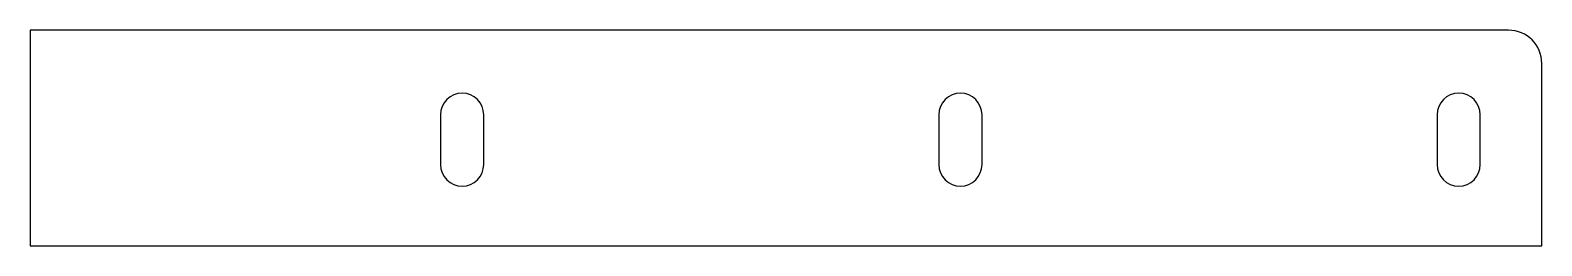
# Model space of a CAD drawing. Header units: millimetres. Extents: x 318 to 773, y 772 to 837.
import ezdxf

# ---------------------------------------------------------------- set-up
doc = ezdxf.new("R2010")
doc.units = ezdxf.units.MM

msp = doc.modelspace()

# ---------------------------------------------------------------- linework, layer by layer
at = {"color": 7, "linetype": 'Continuous', "lineweight": 25}
for p, q in [((762.57, 837.18), (317.57, 837.18)), ((317.57, 837.18), (317.57, 772.18)), ((772.57, 772.18), (772.57, 827.18)), ((441.07, 811.68), (441.07, 796.68)), ((454.07, 796.68), (454.07, 811.68)), ((591.07, 811.68), (591.07, 796.68)), ((604.07, 796.68), (604.07, 811.68)), ((741.07, 811.68), (741.07, 796.68)), ((754.07, 796.68), (754.07, 811.68)), ((317.57, 772.18), (772.57, 772.18))]:
    msp.add_line(p, q, dxfattribs=at)
for centre, radius, start, end in [((762.57, 827.18), 10, 0, 90), ((447.57, 811.68), 6.5, 0, 180), ((597.57, 811.68), 6.5, 0, 180), ((747.57, 811.68), 6.5, 0, 180), ((447.57, 796.68), 6.5, 180, 0), ((597.57, 796.68), 6.5, 180, 0), ((747.57, 796.68), 6.5, 180, 0)]:
    msp.add_arc(centre, radius, start, end, dxfattribs=at)

doc.saveas('drawing.dxf')
